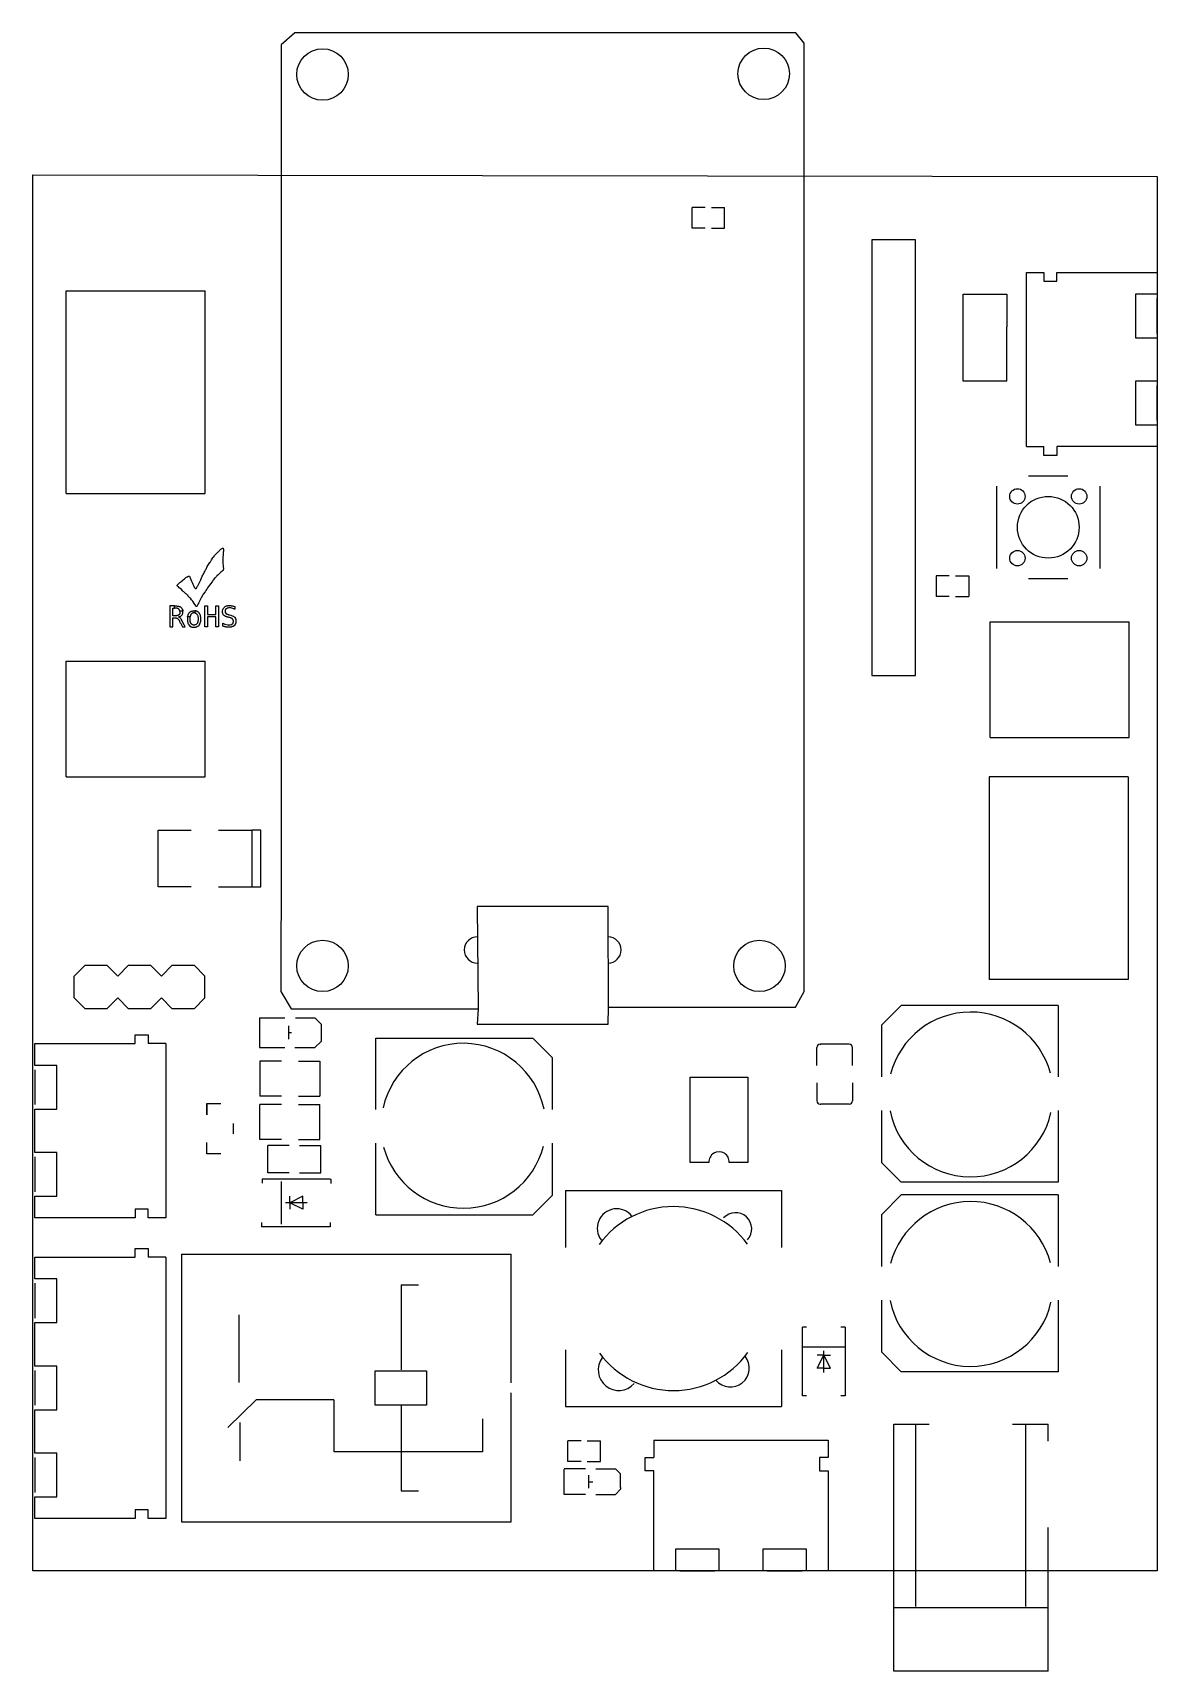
# Model space of a CAD drawing. Header units: millimetres. Extents: x 250 to 2830, y 575 to 4335.
import ezdxf

# ---------------------------------------------------------------- set-up
doc = ezdxf.new("R2010")
doc.units = ezdxf.units.MM

msp = doc.modelspace()

# ---------------------------------------------------------------- linework, layer by layer
for points in [[(820, 4230), (820, 3960), (820, 2460), (818.8, 2134.4), (842.5, 2095), (1055, 2095), (1271.6, 2095), (1270, 2059.6), (1570, 2059.6), (1570.8, 2099), (1999.9, 2099), (2020, 2134.4), (2020, 4311.2), (2000.9, 4334.8), (851.3, 4334.8), (819.8, 4307.2), (820, 4230)], [(2830, 4005), (2830, 805), (250, 805), (250, 4008.5), (2830, 4005)], [(623.19, 3021.02), (621.61, 3022.99), (619.25, 3026.93), (616.89, 3030.08), (615.32, 3032.44), (614.13, 3033.62), (611.77, 3037.17), (610.59, 3037.95), (609.8, 3039.13), (606.65, 3042.28), (606.26, 3043.07), (605.47, 3043.46), (605.08, 3044.25), (604.29, 3045.04), (603.5, 3045.43), (601.93, 3047.01), (600.75, 3047.8), (599.96, 3048.58), (599.17, 3049.76), (597.99, 3050.55), (596.42, 3052.13), (595.24, 3052.91), (593.66, 3054.49), (591.69, 3056.06), (587.36, 3060.39), (586.18, 3061.18), (584.21, 3063.15), (583.43, 3063.54), (582.24, 3064.72), (581.85, 3065.51), (581.46, 3065.51), (581.06, 3065.91), (581.06, 3066.3), (580.67, 3066.3), (580.67, 3066.69), (581.06, 3066.69), (581.06, 3067.09), (585, 3071.02), (586.18, 3071.81), (587.36, 3072.99), (588.94, 3074.17), (590.12, 3075.35), (593.27, 3077.72), (595.24, 3079.29), (598.39, 3081.65), (599.57, 3082.83), (600.75, 3083.62), (601.54, 3084.41), (602.72, 3085.2), (604.29, 3085.98), (604.69, 3086.38), (605.47, 3086.77), (605.87, 3087.17), (606.26, 3087.17), (606.65, 3087.56), (607.44, 3087.56), (607.83, 3087.95), (609.41, 3087.95), (610.98, 3083.62), (612.56, 3080.47), (614.13, 3076.54), (614.92, 3074.96), (615.71, 3072.99), (616.5, 3071.42), (617.28, 3069.45), (618.07, 3067.87), (618.86, 3066.69), (619.65, 3065.12), (620.43, 3062.76), (620.83, 3061.97), (621.61, 3061.18), (621.61, 3060.79), (622.01, 3060.39), (622.01, 3060), (622.4, 3060), (622.4, 3059.61), (622.8, 3059.61), (623.19, 3059.21), (625.16, 3059.21), (625.16, 3059.61), (625.94, 3060.39), (627.52, 3063.54), (628.31, 3064.72), (628.7, 3065.91), (629.49, 3067.48), (630.28, 3068.66), (631.06, 3070.24), (631.46, 3071.81), (635.39, 3079.68), (636.97, 3083.62), (638.15, 3085.59), (638.94, 3087.56), (640.12, 3089.92), (641.3, 3091.89), (642.48, 3094.25), (643.27, 3096.22), (644.45, 3098.19), (645.63, 3100.55), (646.42, 3102.52), (647.6, 3104.09), (648.39, 3106.06), (649.57, 3107.64), (650.35, 3109.61), (656.26, 3119.45), (657.44, 3121.02), (659.8, 3124.96), (663.35, 3129.68), (664.13, 3131.26), (665.31, 3132.44), (666.89, 3134.8), (668.07, 3135.98), (669.25, 3137.56), (675.16, 3143.46), (676.73, 3144.65), (677.91, 3146.22), (679.49, 3147.4), (681.85, 3149.76), (684.21, 3151.34), (684.61, 3151.73), (685.39, 3151.73), (685.39, 3151.34), (684.61, 3151.34), (684.61, 3150.94), (684.21, 3150.94), (683.82, 3150.55), (683.43, 3150.55), (684.61, 3151.73), (685.79, 3152.13), (686.57, 3151.73), (686.97, 3150.94), (687.36, 3149.76), (687.36, 3145.43), (686.97, 3142.68), (686.97, 3139.13), (686.57, 3135.98), (686.18, 3132.05), (686.18, 3119.05), (686.97, 3109.61), (686.97, 3108.43), (687.36, 3106.85), (687.36, 3104.09), (686.97, 3103.31), (686.97, 3102.13), (686.57, 3101.34), (685.79, 3100.55), (685.79, 3100.16), (685, 3099.76), (684.21, 3098.98), (683.43, 3098.58), (681.85, 3097.01), (679.88, 3095.43), (676.73, 3092.28), (675.16, 3091.1), (672.4, 3088.35), (671.22, 3086.77), (669.65, 3085.59), (668.46, 3084.02), (667.28, 3082.83), (664.92, 3079.68), (663.35, 3078.11), (662.17, 3076.14), (660.59, 3074.17), (658.23, 3071.02), (655.87, 3067.48), (651.14, 3061.18), (649.17, 3058.03), (647.2, 3055.28), (645.24, 3052.13), (641.3, 3046.61), (639.72, 3043.46), (636.57, 3037.95), (635, 3034.8), (633.43, 3032.05), (630.28, 3025.75), (629.88, 3025.35), (629.88, 3024.57), (629.49, 3024.17), (629.09, 3023.39), (628.7, 3022.99), (628.7, 3022.2), (627.91, 3021.42), (627.91, 3021.02), (627.52, 3020.63), (627.52, 3020.24), (627.13, 3019.84), (627.13, 3019.45), (626.73, 3019.06), (626.73, 3018.66), (626.34, 3018.66), (626.34, 3018.27), (625.16, 3018.27), (623.58, 3019.84), (623.58, 3020.24), (623.19, 3021.02)], [(575.55, 3019.45), (579.88, 3019.45), (581.06, 3019.06), (583.82, 3019.06), (584.21, 3018.66), (585.39, 3018.66), (586.18, 3018.27), (586.57, 3018.27), (586.97, 3017.87), (587.76, 3017.87), (588.15, 3017.48), (588.94, 3017.09), (590.51, 3015.51), (591.3, 3015.12), (591.69, 3014.33), (592.09, 3013.94), (592.87, 3012.36), (593.27, 3011.97), (593.66, 3011.18), (593.66, 3010.39), (594.06, 3009.61), (594.06, 3008.82), (594.45, 3008.03), (594.45, 3007.24), (587.36, 3007.24), (587.36, 3008.43), (586.97, 3008.82), (586.97, 3010.39), (586.57, 3010.39), (586.18, 3010.79), (586.18, 3011.18), (584.61, 3012.76), (584.21, 3012.76), (583.43, 3013.54), (582.64, 3013.54), (582.24, 3013.94), (581.46, 3013.94), (581.06, 3014.33), (575.55, 3014.33), (575.55, 3019.45), (573.58, 3019.45), (564.53, 3019.84), (564.53, 2971.42), (571.22, 2971.42), (571.22, 2991.89), (578.7, 2991.89), (579.49, 2991.5), (580.28, 2991.5), (581.06, 2991.1), (581.46, 2991.1), (582.24, 2990.71), (585, 2987.95), (585, 2987.56), (585.79, 2986.77), (585.79, 2986.38), (586.18, 2985.59), (586.57, 2985.2), (586.57, 2984.41), (586.97, 2984.02), (588.54, 2980.87), (588.94, 2980.47), (589.72, 2978.9), (593.27, 2971.42), (599.96, 2971.42), (596.42, 2977.72), (595.24, 2980.08), (593.66, 2984.02), (592.87, 2985.59), (590.51, 2989.13), (589.72, 2990.71), (588.94, 2991.1), (588.54, 2991.89), (587.76, 2992.68), (587.36, 2992.68), (586.57, 2993.07), (586.18, 2993.46), (584.61, 2994.25), (586.18, 2994.65), (586.97, 2995.04), (588.15, 2995.43), (589.72, 2996.22), (590.51, 2997.01), (591.3, 2997.4), (592.09, 2998.19), (592.48, 2998.98), (593.27, 2999.76), (593.66, 3000.94), (593.66, 3001.73), (594.06, 3002.91), (594.06, 3003.7), (594.45, 3004.88), (594.45, 3007.24), (587.36, 3007.24), (587.36, 3006.06), (587.76, 3005.67), (587.76, 3004.09), (587.36, 3003.7), (587.36, 3001.73), (586.97, 3001.34), (586.97, 3000.94), (586.18, 3000.16), (586.18, 2999.76), (585.79, 2999.37), (585.39, 2999.37), (585, 2998.98), (585, 2998.58), (584.61, 2998.58), (584.21, 2998.19), (583.82, 2998.19), (583.43, 2997.8), (582.64, 2997.8), (582.24, 2997.4), (580.67, 2997.4), (580.28, 2997.01), (571.22, 2997.01), (571.22, 3014.33), (575.55, 3014.33), (575.55, 3019.45)], [(605.08, 2994.25), (605.08, 2995.04), (605.47, 2996.22), (605.47, 2997.01), (606.26, 2998.58), (606.26, 2999.37), (607.44, 3001.73), (607.83, 3002.13), (608.23, 3002.91), (608.62, 3003.31), (609.02, 3004.09), (609.8, 3004.49), (611.38, 3006.06), (611.77, 3006.06), (612.56, 3006.46), (612.95, 3006.85), (613.74, 3007.24), (614.53, 3007.24), (614.92, 3007.64), (616.5, 3007.64), (617.28, 3008.03), (621.61, 3008.03), (621.61, 3003.31), (617.68, 3003.31), (617.28, 3002.91), (616.1, 3002.91), (615.32, 3002.13), (614.92, 3002.13), (613.35, 3000.55), (612.95, 2999.76), (612.56, 2999.37), (612.56, 2998.98), (612.17, 2998.58), (612.17, 2997.8), (611.77, 2997.4), (611.77, 2996.61), (611.38, 2996.22), (611.38, 2994.25), (605.08, 2994.25), (605.08, 2992.68), (604.69, 2992.28), (604.69, 2986.77), (605.08, 2985.59), (605.08, 2983.62), (605.47, 2982.44), (605.47, 2981.65), (605.87, 2980.87), (605.87, 2980.08), (606.65, 2978.5), (607.05, 2978.11), (607.83, 2976.54), (608.23, 2976.14), (608.62, 2975.35), (610.59, 2973.39), (610.98, 2973.39), (610.98, 2972.99), (611.38, 2972.99), (611.77, 2972.6), (612.17, 2972.6), (612.56, 2972.2), (612.95, 2972.2), (612.95, 2971.81), (613.35, 2971.81), (613.74, 2971.42), (614.92, 2971.42), (615.32, 2971.02), (616.5, 2971.02), (617.28, 2970.63), (622.4, 2970.63), (623.19, 2971.02), (624.37, 2971.02), (625.16, 2971.42), (626.34, 2971.42), (627.52, 2972.2), (629.09, 2972.99), (629.88, 2973.78), (630.67, 2974.17), (631.46, 2974.96), (631.85, 2975.75), (632.64, 2976.54), (633.03, 2977.72), (633.43, 2978.5), (635.39, 2984.41), (635.39, 2987.95), (635.79, 2988.74), (635.79, 2989.92), (635.39, 2990.71), (635.39, 2993.86), (635, 2995.04), (635, 2995.83), (634.61, 2996.61), (634.61, 2997.8), (633.82, 2999.37), (633.82, 3000.16), (633.43, 3000.94), (632.64, 3001.73), (632.64, 3002.13), (631.85, 3002.91), (631.85, 3003.31), (629.88, 3005.28), (629.49, 3005.28), (628.7, 3006.06), (628.31, 3006.06), (628.31, 3006.46), (627.91, 3006.85), (627.13, 3006.85), (626.73, 3007.24), (625.94, 3007.24), (625.55, 3007.64), (624.37, 3007.64), (623.98, 3008.03), (621.61, 3008.03), (621.61, 3003.31), (622.4, 3003.31), (622.8, 3002.91), (623.58, 3002.91), (623.98, 3002.52), (624.76, 3002.13), (625.16, 3002.13), (626.34, 3000.94), (626.73, 3000.16), (627.13, 2999.76), (627.52, 2998.98), (627.91, 2998.58), (628.7, 2997.01), (628.7, 2996.22), (629.09, 2995.83), (629.09, 2994.25), (629.49, 2993.46), (629.49, 2986.38), (629.09, 2985.2), (629.09, 2983.62), (628.7, 2982.83), (628.7, 2982.05), (628.31, 2981.65), (628.31, 2980.87), (627.91, 2980.47), (627.91, 2980.08), (627.52, 2979.69), (627.52, 2979.29), (626.73, 2978.5), (626.73, 2978.11), (625.94, 2977.32), (625.55, 2977.32), (625.16, 2976.93), (625.16, 2976.54), (624.76, 2976.54), (624.37, 2976.14), (623.58, 2976.14), (623.19, 2975.75), (622.01, 2975.75), (621.61, 2975.35), (618.07, 2975.35), (617.68, 2975.75), (617.28, 2975.75), (616.89, 2976.14), (616.5, 2976.14), (615.71, 2976.54), (615.32, 2976.54), (615.32, 2976.93), (614.92, 2977.32), (614.53, 2977.32), (613.35, 2978.5), (613.35, 2978.9), (612.56, 2979.69), (612.56, 2980.08), (612.17, 2980.47), (611.77, 2981.26), (611.77, 2982.05), (611.38, 2982.83), (611.38, 2983.62), (610.98, 2984.41), (610.98, 2993.46), (611.38, 2994.25), (605.08, 2994.25)], [(644.84, 2971.42), (644.84, 3019.45), (651.14, 3019.45), (651.14, 2999.76), (669.65, 2999.76), (669.65, 3019.45), (675.94, 3019.45), (675.94, 2971.42), (669.65, 2971.42), (669.65, 2994.65), (651.14, 2994.65), (651.14, 2971.42), (644.84, 2971.42)], [(695.24, 2971.02), (692.87, 2971.02), (692.87, 2971.42), (691.3, 2971.42), (690.91, 2971.81), (690.12, 2971.81), (689.72, 2972.2), (688.54, 2972.2), (688.54, 2972.6), (685.79, 2973.39), (685.79, 2980.08), (689.33, 2978.11), (690.91, 2977.32), (697.2, 2975.75), (698.78, 2975.75), (699.96, 2975.35), (701.54, 2975.75), (702.72, 2975.75), (706.26, 2976.93), (709.41, 2980.08), (709.41, 2980.87), (709.8, 2981.26), (709.8, 2982.44), (710.2, 2983.23), (710.2, 2985.59), (709.8, 2986.38), (709.8, 2986.77), (709.41, 2987.56), (709.41, 2987.95), (708.62, 2988.74), (708.62, 2989.53), (708.23, 2989.53), (707.44, 2990.32), (707.05, 2990.32), (706.26, 2991.1), (705.87, 2991.1), (705.47, 2991.5), (705.08, 2991.5), (704.29, 2991.89), (703.9, 2991.89), (702.32, 2992.68), (701.54, 2992.68), (700.35, 2993.07), (699.57, 2993.07), (698.39, 2993.46), (697.6, 2993.86), (696.81, 2993.86), (696.02, 2994.25), (694.84, 2994.65), (694.06, 2994.65), (693.66, 2995.04), (692.87, 2995.43), (692.09, 2995.43), (691.69, 2995.83), (690.91, 2996.22), (690.51, 2996.61), (690.12, 2996.61), (689.72, 2997.01), (688.94, 2997.4), (688.94, 2997.8), (687.76, 2998.58), (686.97, 2999.37), (685.39, 3004.09), (685.39, 3005.28), (685, 3006.85), (685.39, 3008.03), (685.39, 3009.21), (685.79, 3010.39), (686.18, 3011.97), (686.97, 3013.15), (687.36, 3013.94), (688.15, 3015.12), (689.72, 3016.69), (690.51, 3017.09), (691.69, 3018.27), (692.48, 3018.66), (692.87, 3018.66), (694.45, 3019.45), (694.84, 3019.45), (695.63, 3019.84), (696.42, 3019.84), (697.2, 3020.24), (705.08, 3020.24), (705.47, 3019.84), (707.44, 3019.84), (708.23, 3019.45), (708.62, 3019.45), (709.41, 3019.06), (710.2, 3019.06), (710.59, 3018.66), (711.38, 3018.66), (713.35, 3017.87), (713.35, 3011.97), (712.56, 3011.97), (712.56, 3012.36), (711.77, 3012.36), (711.77, 3012.76), (710.98, 3012.76), (710.59, 3013.15), (709.02, 3013.94), (704.29, 3015.12), (703.11, 3015.12), (701.54, 3015.51), (699.96, 3015.12), (698.78, 3015.12), (697.2, 3014.72), (696.02, 3014.33), (695.24, 3013.94), (694.06, 3013.15), (693.27, 3012.76), (692.48, 3011.57), (692.09, 3010.79), (691.69, 3009.61), (691.69, 3009.21), (691.3, 3008.82), (691.3, 3005.28), (691.69, 3004.88), (691.69, 3004.09), (692.09, 3003.7), (692.09, 3003.31), (693.66, 3001.73), (694.45, 3001.34), (694.84, 3001.34), (695.24, 3000.94), (696.02, 3000.55), (696.42, 3000.55), (697.99, 2999.76), (698.78, 2999.76), (699.57, 2999.37), (700.35, 2999.37), (701.14, 2998.98), (704.29, 2998.19), (707.83, 2997.01), (709.41, 2996.22), (710.59, 2995.83), (711.77, 2994.65), (712.56, 2994.25), (712.95, 2993.46), (713.74, 2993.07), (714.92, 2990.71), (715.31, 2990.32), (715.31, 2989.53), (715.71, 2989.13), (715.71, 2979.69), (715.31, 2979.29), (715.31, 2978.9), (714.92, 2978.5), (714.92, 2978.11), (714.53, 2977.32), (714.13, 2976.93), (713.74, 2976.14), (711.77, 2974.17), (710.98, 2973.78), (710.59, 2972.99), (709.8, 2972.6), (709.02, 2972.6), (708.62, 2972.2), (707.05, 2971.42), (706.26, 2971.42), (705.47, 2971.02), (703.5, 2971.02), (702.72, 2970.63), (696.02, 2970.63), (695.24, 2971.02)], [(1153.62, 1185.63), (1035.51, 1185.63), (1035.51, 1264.37), (1153.62, 1264.37), (1153.62, 1185.63)]]:
    msp.add_lwpolyline(points, close=True)
for points in [[(1762.603, 3886.377), (1762.603, 3933.623)], [(1792.918, 3933.623), (1762.603, 3933.623)], [(1807.092, 3933.623), (1837.407, 3933.623)], [(1837.407, 3886.377), (1837.407, 3933.623)], [(1792.918, 3886.377), (1762.603, 3886.377)], [(1807.092, 3886.377), (1837.407, 3886.377)], [(2175, 2935), (2175, 2860), (2275, 2860), (2275, 3860), (2175, 3860)], [(2175, 3860), (2175, 2935)], [(2530, 3385), (2530, 3785), (2570, 3785), (2570, 3765), (2600, 3765), (2600, 3785), (2830, 3785), (2830, 3735), (2780, 3735), (2780, 3635), (2830, 3635), (2830, 3585)], [(2830, 3785), (2830, 3735), (2780, 3735), (2780, 3635), (2830, 3635), (2830, 3535), (2780, 3535), (2780, 3435), (2830, 3435), (2830, 3385), (2600, 3385), (2600, 3365), (2570, 3365), (2570, 3385)], [(326.458, 3277.324), (326.458, 3742.677)], [(326.458, 3742.676), (645.354, 3742.677)], [(645.354, 3277.324), (645.354, 3742.677)], [(2485, 3535), (2385, 3535), (2385, 3735), (2485, 3735), (2485, 3660)], [(2830, 3645), (2830, 3725)], [(2485, 3535), (2485, 3660)], [(2830, 3445), (2830, 3525)], [(2530, 3385), (2570, 3385)], [(2534.846, 3318.11), (2625.154, 3318.11)], [(326.458, 3277.324), (645.355, 3277.324)], [(2461.89, 3105.35), (2461.89, 3294.65)], [(2698.11, 3294.65), (2698.11, 3105.35)], [(2322.593, 3088.623), (2322.593, 3041.377)], [(2352.908, 3088.623), (2322.593, 3088.623)], [(2367.082, 3088.623), (2397.397, 3088.623)], [(2397.397, 3088.623), (2397.397, 3041.377)], [(2625.154, 3081.89), (2534.846, 3081.89)], [(2352.908, 3041.377), (2322.593, 3041.377)], [(2367.082, 3041.377), (2397.397, 3041.377)], [(2446.458, 2717.324), (2446.458, 2982.677)], [(2446.458, 2982.677), (2765.354, 2982.676)], [(2765.354, 2717.324), (2765.354, 2982.677)], [(326.458, 2627.324), (326.458, 2892.677)], [(326.458, 2892.677), (645.354, 2892.676)], [(645.354, 2627.324), (645.354, 2892.677)], [(2446.458, 2717.324), (2765.355, 2717.324)], [(326.458, 2627.324), (645.355, 2627.324)], [(2763.542, 2627.676), (2444.645, 2627.676)], [(2444.646, 2627.676), (2444.646, 2162.323)], [(2763.542, 2627.676), (2763.542, 2162.323)], [(613.5, 2375.04), (537.64, 2375.04), (537.64, 2504.96), (613.5, 2504.96)], [(676.5, 2504.96), (752.36, 2504.96), (752.36, 2375.04), (773.36, 2375.04), (773.36, 2504.96), (752.36, 2504.96)], [(676.5, 2375.04), (752.36, 2375.04)], [(1570.79, 2091.1), (1570, 2330), (1270, 2330), (1271.58, 2095.04)], [(345, 2170), (370, 2195)], [(370, 2195), (420, 2195)], [(420, 2195), (445, 2170)], [(445, 2170), (470, 2195)], [(470, 2195), (520, 2195)], [(520, 2195), (545, 2170)], [(545, 2170), (570, 2195)], [(570, 2195), (620, 2195)], [(645, 2170), (620, 2195)], [(345, 2120), (345, 2170)], [(645, 2120), (645, 2170)], [(2763.542, 2162.324), (2444.646, 2162.323)], [(370, 2095), (345, 2120)], [(445, 2120), (420, 2095)], [(470, 2095), (445, 2120)], [(545, 2120), (520, 2095)], [(570, 2095), (545, 2120)], [(620, 2095), (645, 2120)], [(420, 2095), (370, 2095)], [(520, 2095), (470, 2095)], [(620, 2095), (570, 2095)], [(770.5, 2074), (828.5, 2074)], [(770.5, 2074), (770.5, 2006)], [(852.5, 2074), (897.5, 2074)], [(897.5, 2074), (911.5, 2060), (911.5, 2020), (897.5, 2006)], [(2197.235, 2057.48), (2242.515, 2102.76)], [(2602.755, 2102.76), (2242.515, 2102.76)], [(2602.755, 2102.76), (2602.755, 1938.628)], [(255, 1615), (255, 1665), (305, 1665), (305, 1765), (255, 1765), (255, 1865), (305, 1865), (305, 1965), (255, 1965), (255, 2015), (485, 2015), (485, 2035), (515, 2035), (515, 2015)], [(837, 2056), (837, 2025)], [(837, 2040.313), (843.904, 2040.313)], [(2197.235, 2057.48), (2197.235, 1938.628)], [(555, 2015), (555, 1615), (515, 1615), (515, 1635), (485, 1635), (485, 1615), (255, 1615), (255, 1665), (305, 1665), (305, 1765), (255, 1765), (255, 1815)], [(555, 2015), (515, 2015)], [(770.5, 2006), (828.5, 2006)], [(851.5, 2006), (897.5, 2006)], [(1037.245, 2027.76), (1397.485, 2027.76)], [(1037.245, 1863.628), (1037.245, 2027.76)], [(1442.765, 1982.48), (1397.485, 2027.76)], [(2049.055, 1964.685), (2049.055, 2006.023)], [(2056.93, 2013.898), (2058.503, 2013.898)], [(2121.497, 2013.899), (2058.503, 2013.898)], [(2122.281, 2013.899), (2121.497, 2013.899)], [(2123.069, 2013.899), (2121.497, 2013.899)], [(2130.945, 1964.685), (2130.945, 2006.023)], [(771.101, 1975.156), (771.102, 1894.844)], [(820.315, 1975.156), (771.102, 1975.156)], [(859.685, 1975.156), (908.898, 1975.156)], [(908.898, 1975.156), (908.898, 1894.844)], [(1442.765, 1863.628), (1442.765, 1982.48)], [(255, 1955), (255, 1875)], [(1801.378, 1741.969), (1758.071, 1741.969), (1758.071, 1938.425)], [(1758.071, 1938.425), (1890.797, 1938.425)], [(1890.797, 1938.425), (1890.797, 1741.969), (1847.835, 1741.969)], [(2049.055, 1925.315), (2049.055, 1883.977)], [(2130.945, 1925.315), (2130.945, 1883.977)], [(820.315, 1894.844), (771.102, 1894.844)], [(859.685, 1894.844), (908.898, 1894.844)], [(649.41, 1851.499), (649.41, 1877.48), (649.41, 1851.499), (649.41, 1877.48), (681.5, 1877.48)], [(820.315, 1875.156), (771.102, 1875.156)], [(771.102, 1794.844), (771.102, 1875.156)], [(859.685, 1875.156), (908.898, 1875.156)], [(908.899, 1794.844), (908.898, 1875.156)], [(2056.931, 1876.101), (2058.504, 1876.101)], [(2121.497, 1876.101), (2058.504, 1876.101)], [(2123.069, 1876.101), (2121.497, 1876.101)], [(2197.235, 1861.372), (2197.235, 1742.52)], [(2602.755, 1861.372), (2602.755, 1697.24)], [(710.43, 1808.191), (710.43, 1831.809)], [(681.5, 1762.519), (649.41, 1762.519), (649.41, 1788.501)], [(820.315, 1794.844), (771.102, 1794.844)], [(838.163, 1781.296), (788.952, 1781.296)], [(788.952, 1718.302), (788.952, 1781.296)], [(859.685, 1794.844), (908.898, 1794.844)], [(861.808, 1781.497), (911.022, 1781.497)], [(911.022, 1718.503), (911.022, 1781.497)], [(1037.245, 1622.24), (1037.245, 1786.372)], [(1442.765, 1667.52), (1442.765, 1786.372)], [(255, 1755), (255, 1675)], [(2197.235, 1742.52), (2242.515, 1697.24)], [(776, 1705), (933.4, 1705)], [(776, 1705), (776, 1695.17)], [(838.163, 1718.302), (788.952, 1718.302)], [(821, 1601), (821, 1699)], [(861.808, 1718.503), (911.022, 1718.503)], [(934, 1703.83), (934, 1694)], [(2602.755, 1697.24), (2242.515, 1697.24)], [(869.7, 1665), (839.7, 1650)], [(839.7, 1650), (839.7, 1665)], [(869.7, 1650), (869.7, 1665)], [(1442.765, 1667.52), (1397.485, 1622.24)], [(1471.969, 1678.03), (1968.031, 1678.031)], [(1471.969, 1678.03), (1471.969, 1547.368)], [(1968.031, 1678.031), (1968.031, 1547.368)], [(2197.235, 1622.48), (2242.515, 1667.76)], [(2602.755, 1667.76), (2242.515, 1667.76)], [(2602.755, 1667.76), (2602.755, 1503.628)], [(879.7, 1650), (829.7, 1650)], [(869.7, 1635), (839.7, 1650)], [(839.7, 1650), (839.7, 1635)], [(869.7, 1650), (869.7, 1635)], [(1037.245, 1622.24), (1397.485, 1622.24)], [(2197.235, 1622.48), (2197.235, 1503.628)], [(775, 1604.83), (775, 1595)], [(932.4, 1595), (775, 1595)], [(932, 1604.83), (932, 1595)], [(255, 1125), (255, 1175), (305, 1175), (305, 1275), (255, 1275), (255, 1375), (305, 1375), (305, 1475), (255, 1475), (255, 1525), (485, 1525), (485, 1545), (515, 1545), (515, 1525)], [(555, 1525), (555, 925), (515, 925), (515, 945), (485, 945), (485, 925), (255, 925), (255, 975), (305, 975), (305, 1075), (255, 1075), (255, 1125)], [(555, 1525), (515, 1525)], [(591.571, 1532.086), (1347.481, 1532.086)], [(591.575, 1532.087), (591.575, 917.913)], [(1347.486, 1236.602), (1347.486, 1532.086)], [(255, 1465), (255, 1385)], [(1095.236, 1461.22), (1095.236, 1266.388)], [(1095.236, 1461.219), (1135.31, 1461.22)], [(722.78, 1392.6), (722.78, 1237.3)], [(2197.235, 1426.372), (2197.235, 1307.52)], [(2602.755, 1426.372), (2602.755, 1262.24)], [(2025.63, 1364), (2015.8, 1364)], [(2015.8, 1206.6), (2015.8, 1364)], [(2114.2, 1364), (2104.37, 1364)], [(2114.2, 1364), (2114.2, 1206.6)], [(2016, 1319), (2114, 1319)], [(1471.969, 1312.632), (1471.969, 1181.97)], [(1968.031, 1312.632), (1968.031, 1181.969)], [(2050, 1270.3), (2065, 1300.3)], [(2065, 1300.3), (2050, 1300.3)], [(2065, 1260.3), (2065, 1310.3)], [(2080, 1270.3), (2065, 1300.3)], [(2065, 1300.3), (2080, 1300.3)], [(2197.235, 1307.52), (2242.515, 1262.24)], [(255, 1265), (255, 1185)], [(2065, 1270.3), (2050, 1270.3)], [(2065, 1270.3), (2080, 1270.3)], [(2602.755, 1262.24), (2242.515, 1262.24)], [(1347.486, 917.912), (1347.486, 1213.398)], [(2025.63, 1206.6), (2015.8, 1206.6)], [(2114.2, 1206.6), (2104.37, 1206.6)], [(762.87, 1197.4), (697.89, 1134.1)], [(1281.84, 1154.134), (1281.84, 1078.26), (941.84, 1078.26), (941.84, 1196.37), (940.89, 1197.321), (782.78, 1197.321), (762.78, 1197.321)], [(1095.236, 1183.628), (1095.236, 988.78)], [(1471.969, 1181.97), (1968.031, 1181.969)], [(725.5, 1057.8), (725.5, 1145.5)], [(2225.305, 574.808), (2225.305, 1141.752)], [(2225.305, 1141.752), (2307.022, 1141.752)], [(2276.495, 723.642), (2276.495, 1141.752)], [(2497.928, 1141.752), (2579.636, 1141.752)], [(2528.455, 723.642), (2528.455, 1141.752)], [(2579.636, 1102.945), (2579.636, 1141.752)], [(1477.603, 1056.377), (1477.603, 1103.623)], [(1507.918, 1103.623), (1477.603, 1103.623)], [(1522.092, 1103.623), (1552.407, 1103.623)], [(1552.407, 1056.377), (1552.407, 1103.623)], [(1675, 1105), (2075, 1105), (2075, 1065), (2055, 1065), (2055, 1035), (2075, 1035), (2075, 805), (2025, 805), (2025, 855), (1925, 855), (1925, 805), (1875, 805)], [(1675, 1105), (1675, 1065)], [(255, 1065), (255, 985)], [(1507.918, 1056.377), (1477.603, 1056.377)], [(1522.092, 1056.377), (1552.407, 1056.377)], [(2075, 805), (2025, 805), (2025, 855), (1925, 855), (1925, 805), (1825, 805), (1825, 855), (1725, 855), (1725, 805), (1675, 805), (1675, 1035), (1655, 1035), (1655, 1065), (1675, 1065)], [(1518.157, 1039.53), (1468.943, 1039.53)], [(1468.943, 980.477), (1468.943, 1038.741)], [(1524.965, 1025), (1524.965, 995)], [(1541.78, 1039.53), (1587.056, 1039.53)], [(1598.865, 1023.78), (1598.865, 1027.718), (1587.056, 1039.53)], [(1598.865, 996.224), (1598.865, 1023.78)], [(1095.236, 988.781), (1135.31, 988.78)], [(1518.157, 980.472), (1468.943, 980.472)], [(1524.965, 1009.748), (1534.965, 1009.748)], [(1541.78, 980.472), (1587.056, 980.472)], [(1598.865, 996.224), (1598.865, 992.281), (1587.056, 980.472)], [(591.576, 917.912), (1347.486, 917.912)], [(2579.636, 574.809), (2579.636, 904.939)], [(1735, 805), (1815, 805)], [(1935, 805), (2015, 805)], [(2579.635, 720.492), (2225.305, 720.492)], [(2579.636, 574.809), (2225.305, 574.808)]]:
    msp.add_lwpolyline(points)
for centre, radius in [((914.9, 4239.1), 59.1), ((1927.1, 4240.7), 59.1), ((2509.14, 3270.87), 17.61), ((2650.87, 3270.87), 17.61), ((2580, 3200), 70.87), ((2509.13, 3129.13), 17.61), ((2650.87, 3129.13), 17.61), ((914.9, 2193.4), 59.1), ((1917.3, 2193.4), 59.1)]:
    msp.add_circle(centre, radius)
for centre, radius, start, end in [((1270.005, 2230), 30, 90, 270), ((1570.005, 2230), 30, 270, 90), ((2401.968, 1898.033), 189.57, 15.046014, 165.618964), ((1238.032, 1826.97), 188.78, 11.426723, 167.471525), ((2056.93, 2006.023), 7.875, 90, 180), ((2123.069, 2006.023), 7.876, 0, 90), ((2056.931, 1883.977), 7.876, 180, 270), ((2123.069, 1883.977), 7.876, 270, 0), ((2401.968, 1898.03), 188.78, 191.426723, 347.471525), ((1238.032, 1826.967), 189.57, 195.046014, 345.618964), ((1824.607, 1743.728), 23.295, 355.669675, 184.330325), ((1589.757, 1591.495), 44.511, 38.157227, 218.157227), ((1720, 1430.001), 211.009, 36.326611, 143.972776), ((1862.5, 1590), 37.165, 317.726312, 137.72631), ((2401.968, 1463.033), 189.57, 15.046014, 165.618964), ((2401.968, 1463.03), 188.78, 191.426723, 347.471525), ((1594.601, 1266.175), 47.169, 143.709526, 318.630385), ((1720, 1430.001), 211.01, 216.326982, 323.972404), ((1850.729, 1270.294), 43.115, 219.4477, 39.076509)]:
    msp.add_arc(centre, radius, start, end)

doc.saveas('drawing.dxf')
